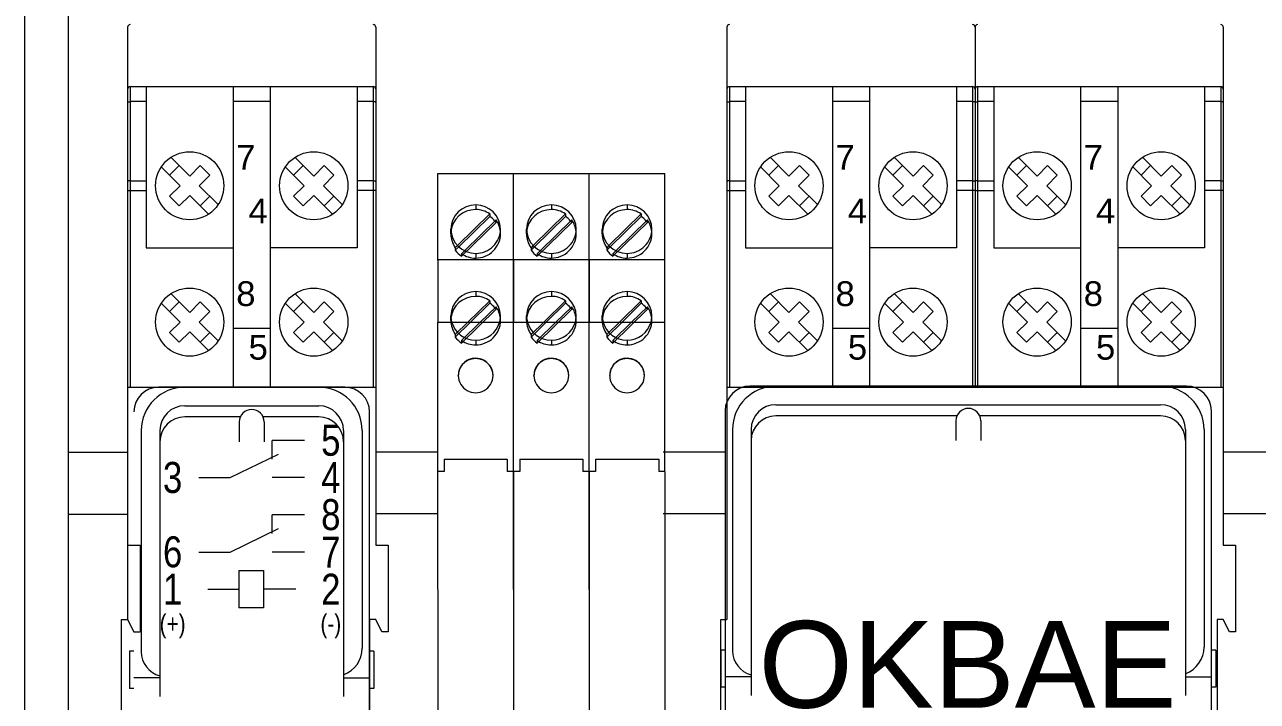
# Model space of a CAD drawing. Header units: millimetres. Extents: x 4137 to 6698, y 1400 to 3585.
# Drawn here: x 5874.9 to 5974.3, y 2786.2 to 2840.8 of the extents above; entities that cross this region are included whole.
import ezdxf

# ---------------------------------------------------------------- set-up
doc = ezdxf.new("R2010")
doc.units = ezdxf.units.MM
doc.layers.add('000-PI-Oprema', color=30, linetype='Continuous', lineweight=5)
doc.layers.add('000-SI-Oprema', color=30, linetype='Continuous', lineweight=0)
doc.layers.add('000-PI-ORMAR', color=2, linetype='Continuous')
doc.layers.add('002-PI-Kabelska kanalica', color=150, linetype='Continuous')
doc.styles.add('NUOVO', font='txt.shx', dxfattribs={"width": 0.8, "height": 0.8})
doc.styles.get("Standard").update_dxf_attribs({"font": 'arial.ttf'})

msp = doc.modelspace()

# ---------------------------------------------------------------- linework, layer by layer
at = {"layer": '000-PI-Oprema', "color": 0, "linetype": 'ByBlock', "lineweight": 0}
for p, q in [((5931.548, 2840.568), (5931.548, 2792.768)), ((5951.548, 2840.568), (5951.548, 2811.518)), ((5971.548, 2840.568), (5971.548, 2798.768)), ((5931.748, 2835.768), (5931.748, 2811.518)), ((5931.748, 2835.768), (5951.348, 2835.768)), ((5933.048, 2835.768), (5933.048, 2822.768)), ((5940.048, 2835.768), (5940.048, 2811.518)), ((5943.048, 2835.768), (5943.048, 2811.518)), ((5950.048, 2835.768), (5950.048, 2822.768)), ((5951.348, 2835.768), (5951.348, 2811.518)), ((5951.748, 2835.768), (5951.748, 2811.518)), ((5951.748, 2835.768), (5971.348, 2835.768)), ((5953.048, 2835.768), (5953.048, 2822.768)), ((5960.048, 2835.768), (5960.048, 2811.518)), ((5963.048, 2835.768), (5963.048, 2811.518)), ((5970.048, 2835.768), (5970.048, 2822.768)), ((5971.348, 2835.768), (5971.348, 2811.518)), ((5933.048, 2834.553), (5931.748, 2834.553)), ((5943.048, 2834.553), (5940.048, 2834.553)), ((5951.348, 2834.553), (5950.048, 2834.553)), ((5953.048, 2834.553), (5951.748, 2834.553)), ((5963.048, 2834.553), (5960.048, 2834.553)), ((5971.348, 2834.553), (5970.048, 2834.553)), ((5935.031, 2830.062), (5936.548, 2828.545)), ((5945.031, 2830.062), (5946.548, 2828.545)), ((5955.031, 2830.062), (5956.548, 2828.545)), ((5965.031, 2830.062), (5966.548, 2828.545)), ((5934.254, 2829.284), (5935.77, 2827.768)), ((5934.921, 2828.616), (5935.699, 2829.394)), ((5936.548, 2828.545), (5937.396, 2829.394)), ((5937.326, 2827.768), (5938.174, 2828.616)), ((5937.396, 2829.394), (5938.174, 2828.616)), ((5944.254, 2829.284), (5945.77, 2827.768)), ((5944.921, 2828.616), (5945.699, 2829.394)), ((5946.548, 2828.545), (5947.396, 2829.394)), ((5947.326, 2827.768), (5948.174, 2828.616)), ((5947.396, 2829.394), (5948.174, 2828.616)), ((5954.254, 2829.284), (5955.77, 2827.768)), ((5954.921, 2828.616), (5955.699, 2829.394)), ((5956.548, 2828.545), (5957.396, 2829.394)), ((5957.326, 2827.768), (5958.174, 2828.616)), ((5957.396, 2829.394), (5958.174, 2828.616)), ((5964.254, 2829.284), (5965.77, 2827.768)), ((5964.921, 2828.616), (5965.699, 2829.394)), ((5966.548, 2828.545), (5967.396, 2829.394)), ((5967.326, 2827.768), (5968.174, 2828.616)), ((5967.396, 2829.394), (5968.174, 2828.616)), ((5931.748, 2828.176), (5933.048, 2828.176)), ((5934.921, 2826.919), (5935.77, 2827.768)), ((5937.326, 2827.768), (5938.842, 2826.251)), ((5944.921, 2826.919), (5945.77, 2827.768)), ((5947.326, 2827.768), (5948.842, 2826.251)), ((5951.348, 2828.176), (5950.048, 2828.176)), ((5951.748, 2828.176), (5953.048, 2828.176)), ((5954.921, 2826.919), (5955.77, 2827.768)), ((5957.326, 2827.768), (5958.842, 2826.251)), ((5964.921, 2826.919), (5965.77, 2827.768)), ((5967.326, 2827.768), (5968.842, 2826.251)), ((5971.348, 2828.176), (5970.048, 2828.176)), ((5931.548, 2827.391), (5933.048, 2827.391)), ((5934.921, 2826.919), (5935.699, 2826.141)), ((5935.699, 2826.141), (5936.548, 2826.99)), ((5936.548, 2826.99), (5938.064, 2825.473)), ((5937.396, 2826.141), (5938.174, 2826.919)), ((5944.921, 2826.919), (5945.699, 2826.141)), ((5945.699, 2826.141), (5946.548, 2826.99)), ((5946.548, 2826.99), (5948.064, 2825.473)), ((5947.396, 2826.141), (5948.174, 2826.919)), ((5951.548, 2827.391), (5950.048, 2827.391)), ((5951.548, 2827.391), (5953.048, 2827.391)), ((5954.921, 2826.919), (5955.699, 2826.141)), ((5955.699, 2826.141), (5956.548, 2826.99)), ((5956.548, 2826.99), (5958.064, 2825.473)), ((5957.396, 2826.141), (5958.174, 2826.919)), ((5964.921, 2826.919), (5965.699, 2826.141)), ((5965.699, 2826.141), (5966.548, 2826.99)), ((5966.548, 2826.99), (5968.064, 2825.473)), ((5967.396, 2826.141), (5968.174, 2826.919)), ((5971.548, 2827.391), (5970.048, 2827.391)), ((5933.048, 2822.768), (5940.048, 2822.768)), ((5950.048, 2822.768), (5943.048, 2822.768)), ((5953.048, 2822.768), (5960.048, 2822.768)), ((5970.048, 2822.768), (5963.048, 2822.768)), ((5935.031, 2819.062), (5936.548, 2817.545)), ((5945.031, 2819.062), (5946.548, 2817.545)), ((5955.031, 2819.062), (5956.548, 2817.545)), ((5965.031, 2819.062), (5966.548, 2817.545)), ((5934.254, 2818.284), (5935.77, 2816.768)), ((5934.921, 2817.616), (5935.699, 2818.394)), ((5936.548, 2817.545), (5937.396, 2818.394)), ((5937.326, 2816.768), (5938.174, 2817.616)), ((5937.396, 2818.394), (5938.174, 2817.616)), ((5944.254, 2818.284), (5945.77, 2816.768)), ((5944.921, 2817.616), (5945.699, 2818.394)), ((5946.548, 2817.545), (5947.396, 2818.394)), ((5947.326, 2816.768), (5948.174, 2817.616)), ((5947.396, 2818.394), (5948.174, 2817.616)), ((5954.254, 2818.284), (5955.77, 2816.768)), ((5954.921, 2817.616), (5955.699, 2818.394)), ((5956.548, 2817.545), (5957.396, 2818.394)), ((5957.326, 2816.768), (5958.174, 2817.616)), ((5957.396, 2818.394), (5958.174, 2817.616)), ((5964.254, 2818.284), (5965.77, 2816.768)), ((5964.921, 2817.616), (5965.699, 2818.394)), ((5966.548, 2817.545), (5967.396, 2818.394)), ((5967.326, 2816.768), (5968.174, 2817.616)), ((5967.396, 2818.394), (5968.174, 2817.616)), ((5934.921, 2815.919), (5935.77, 2816.768)), ((5937.326, 2816.768), (5938.842, 2815.251)), ((5944.921, 2815.919), (5945.77, 2816.768)), ((5947.326, 2816.768), (5948.842, 2815.251)), ((5954.921, 2815.919), (5955.77, 2816.768)), ((5957.326, 2816.768), (5958.842, 2815.251)), ((5964.921, 2815.919), (5965.77, 2816.768)), ((5967.326, 2816.768), (5968.842, 2815.251)), ((5934.921, 2815.919), (5935.699, 2815.141)), ((5935.699, 2815.141), (5936.548, 2815.99)), ((5936.548, 2815.99), (5938.064, 2814.473)), ((5937.396, 2815.141), (5938.174, 2815.919)), ((5943.048, 2816.252), (5940.048, 2816.252)), ((5944.921, 2815.919), (5945.699, 2815.141)), ((5945.699, 2815.141), (5946.548, 2815.99)), ((5946.548, 2815.99), (5948.064, 2814.473)), ((5947.396, 2815.141), (5948.174, 2815.919)), ((5954.921, 2815.919), (5955.699, 2815.141)), ((5955.699, 2815.141), (5956.548, 2815.99)), ((5956.548, 2815.99), (5958.064, 2814.473)), ((5957.396, 2815.141), (5958.174, 2815.919)), ((5963.048, 2816.252), (5960.048, 2816.252)), ((5964.921, 2815.919), (5965.699, 2815.141)), ((5965.699, 2815.141), (5966.548, 2815.99)), ((5966.548, 2815.99), (5968.064, 2814.473)), ((5967.396, 2815.141), (5968.174, 2815.919)), ((5931.548, 2811.518), (5951.548, 2811.518)), ((5968.601, 2811.604), (5933.401, 2811.604)), ((5935.501, 2811.604), (5966.501, 2811.604)), ((5951.548, 2811.518), (5971.548, 2811.518)), ((5935.501, 2810.104), (5966.501, 2810.104)), ((5931.401, 2809.604), (5931.401, 2768.004)), ((5950.084, 2809.204), (5935.501, 2809.204)), ((5950.001, 2808.804), (5950.001, 2807.204)), ((5966.501, 2809.204), (5951.917, 2809.204)), ((5952.001, 2808.804), (5952.001, 2807.204)), ((5970.601, 2768.004), (5970.601, 2809.604)), ((5932.001, 2808.104), (5932.001, 2790.254)), ((5933.501, 2808.104), (5933.501, 2790.254)), ((5968.501, 2808.104), (5968.501, 2790.554)), ((5970.001, 2808.104), (5970.001, 2790.554)), ((5897.498, 2807.218), (5894.898, 2807.218)), ((5894.898, 2805.718), (5894.898, 2807.218)), ((5933.501, 2807.204), (5933.501, 2786.654)), ((5968.501, 2807.204), (5968.501, 2786.654)), ((5891.498, 2804.218), (5895.398, 2806.118)), ((5888.998, 2804.218), (5891.498, 2804.218)), ((5897.498, 2804.218), (5894.898, 2804.218)), ((5897.498, 2801.218), (5894.898, 2801.218)), ((5894.898, 2799.718), (5894.898, 2801.218)), ((5891.498, 2798.218), (5895.398, 2800.118)), ((5971.548, 2798.768), (5972.548, 2798.768)), ((5972.548, 2798.768), (5972.548, 2791.768)), ((5888.998, 2798.218), (5891.498, 2798.218)), ((5897.498, 2798.218), (5894.898, 2798.218)), ((5892.198, 2796.718), (5892.198, 2793.718)), ((5892.198, 2796.718), (5894.198, 2796.718)), ((5894.198, 2796.718), (5894.198, 2793.718)), ((5889.698, 2795.218), (5892.198, 2795.218)), ((5896.798, 2795.218), (5894.198, 2795.218)), ((5894.198, 2793.718), (5892.198, 2793.718)), ((5931.048, 2784.768), (5931.048, 2792.768)), ((5931.048, 2792.768), (5931.548, 2792.768)), ((5971.048, 2792.768), (5971.048, 2784.768)), ((5971.548, 2792.768), (5971.048, 2792.768)), ((5972.048, 2791.768), (5971.548, 2792.768)), ((5972.548, 2791.768), (5972.048, 2791.768)), ((5931.051, 2790.304), (5931.051, 2787.304)), ((5931.401, 2790.304), (5931.051, 2790.304)), ((5970.951, 2790.304), (5970.601, 2790.304)), ((5970.951, 2790.304), (5970.951, 2787.304)), ((5933.501, 2788.154), (5931.401, 2788.154)), ((5968.501, 2788.154), (5970.601, 2788.154)), ((5931.401, 2787.304), (5931.051, 2787.304)), ((5970.951, 2787.304), (5970.601, 2787.304))]:
    msp.add_line(p, q, dxfattribs=at)
for points in [[(5931.548, 2834.474), (5931.549, 2834.484), (5931.555, 2834.494), (5931.563, 2834.504), (5931.575, 2834.513), (5931.589, 2834.522), (5931.606, 2834.53), (5931.626, 2834.536), (5931.648, 2834.542), (5931.671, 2834.547), (5931.696, 2834.55), (5931.722, 2834.552), (5931.748, 2834.553)], [(5951.548, 2834.474), (5951.546, 2834.484), (5951.541, 2834.494), (5951.532, 2834.504), (5951.521, 2834.513), (5951.506, 2834.522), (5951.489, 2834.53), (5951.469, 2834.536), (5951.448, 2834.542), (5951.424, 2834.547), (5951.399, 2834.55), (5951.374, 2834.552), (5951.348, 2834.553)], [(5951.548, 2834.474), (5951.549, 2834.484), (5951.555, 2834.494), (5951.563, 2834.504), (5951.575, 2834.513), (5951.589, 2834.522), (5951.606, 2834.53), (5951.626, 2834.536), (5951.648, 2834.542), (5951.671, 2834.547), (5951.696, 2834.55), (5951.722, 2834.552), (5951.748, 2834.553)], [(5971.548, 2834.474), (5971.546, 2834.484), (5971.541, 2834.494), (5971.532, 2834.504), (5971.521, 2834.513), (5971.506, 2834.522), (5971.489, 2834.53), (5971.469, 2834.536), (5971.448, 2834.542), (5971.424, 2834.547), (5971.399, 2834.55), (5971.374, 2834.552), (5971.348, 2834.553)], [(5931.748, 2828.176), (5931.722, 2828.175), (5931.696, 2828.173), (5931.671, 2828.17), (5931.648, 2828.165), (5931.626, 2828.159), (5931.606, 2828.153), (5931.589, 2828.145), (5931.575, 2828.136), (5931.563, 2828.127), (5931.555, 2828.117), (5931.549, 2828.107), (5931.548, 2828.097)], [(5951.348, 2828.176), (5951.374, 2828.175), (5951.399, 2828.173), (5951.424, 2828.17), (5951.448, 2828.165), (5951.469, 2828.159), (5951.489, 2828.153), (5951.506, 2828.145), (5951.521, 2828.136), (5951.532, 2828.127), (5951.541, 2828.117), (5951.546, 2828.107), (5951.548, 2828.097)], [(5951.748, 2828.176), (5951.722, 2828.175), (5951.696, 2828.173), (5951.671, 2828.17), (5951.648, 2828.165), (5951.626, 2828.159), (5951.606, 2828.153), (5951.589, 2828.145), (5951.575, 2828.136), (5951.563, 2828.127), (5951.555, 2828.117), (5951.549, 2828.107), (5951.548, 2828.097)], [(5971.348, 2828.176), (5971.374, 2828.175), (5971.399, 2828.173), (5971.424, 2828.17), (5971.448, 2828.165), (5971.469, 2828.159), (5971.489, 2828.153), (5971.506, 2828.145), (5971.521, 2828.136), (5971.532, 2828.127), (5971.541, 2828.117), (5971.546, 2828.107), (5971.548, 2828.097)]]:
    msp.add_lwpolyline(points, dxfattribs=at)
for centre in [(5936.548, 2827.768), (5946.548, 2827.768), (5956.548, 2827.768), (5966.548, 2827.768), (5936.548, 2816.768), (5946.548, 2816.768), (5956.548, 2816.768), (5966.548, 2816.768)]:
    msp.add_circle(centre, 2.75, dxfattribs=at)
for centre, radius, start, end in [((5931.748, 2840.568), 0.2, 90, 180), ((5951.348, 2840.568), 0.2, 0, 90), ((5951.748, 2840.568), 0.2, 90, 180), ((5971.348, 2840.568), 0.2, 0, 90), ((5931.748, 2835.568), 0.2, 90, 180), ((5951.348, 2835.568), 0.2, 0, 90), ((5951.748, 2835.568), 0.2, 90, 180), ((5971.348, 2835.568), 0.2, 0, 90), ((5933.401, 2809.604), 2, 90, 180), ((5935.501, 2808.104), 3.5, 90, 180), ((5966.501, 2808.104), 3.5, 0, 90), ((5968.601, 2809.604), 2, 0, 90), ((5935.501, 2808.104), 2, 90, 180), ((5951.001, 2808.804), 1, 0, 180), ((5966.501, 2808.104), 2, 0, 90), ((5935.501, 2807.204), 2, 90, 180), ((5966.501, 2807.204), 2, 0, 90), ((5934.001, 2790.254), 2, 180, 255.52249), ((5967.701, 2790.554), 2.3, 290.35441, 0)]:
    msp.add_arc(centre, radius, start, end, dxfattribs=at)
at = {"layer": '000-PI-ORMAR', "color": 0, "linetype": 'ByBlock', "lineweight": 0}
for p, q in [((5874.948, 3405.778), (5874.948, 1515.778)), ((5908.248, 2828.768), (5914.348, 2828.768)), ((5908.248, 2822.312), (5908.248, 2828.768)), ((5908.248, 2828.768), (5908.248, 2828.768)), ((5908.248, 2828.768), (5908.248, 2828.768)), ((5908.248, 2828.768), (5908.248, 2828.768)), ((5908.248, 2828.768), (5914.348, 2828.768)), ((5908.248, 2822.312), (5908.248, 2828.768)), ((5908.248, 2828.768), (5908.248, 2828.768)), ((5908.248, 2828.768), (5908.248, 2828.768)), ((5908.248, 2828.768), (5908.248, 2828.768)), ((5914.348, 2828.768), (5914.348, 2828.768)), ((5914.348, 2828.768), (5914.348, 2828.768)), ((5914.348, 2828.768), (5914.348, 2828.768)), ((5914.348, 2822.312), (5914.348, 2828.768)), ((5914.348, 2828.768), (5914.348, 2828.768)), ((5914.348, 2828.768), (5914.348, 2828.768)), ((5914.348, 2828.768), (5914.348, 2828.768)), ((5914.348, 2822.312), (5914.348, 2828.768)), ((5914.348, 2828.768), (5920.448, 2828.768)), ((5914.348, 2822.312), (5914.348, 2828.768)), ((5914.348, 2828.768), (5914.348, 2828.768)), ((5914.348, 2828.768), (5914.348, 2828.768)), ((5914.348, 2828.768), (5914.348, 2828.768)), ((5914.348, 2828.768), (5920.448, 2828.768)), ((5914.348, 2822.312), (5914.348, 2828.768)), ((5914.348, 2828.768), (5914.348, 2828.768)), ((5914.348, 2828.768), (5914.348, 2828.768)), ((5914.348, 2828.768), (5914.348, 2828.768)), ((5920.448, 2828.768), (5920.448, 2828.768)), ((5920.448, 2828.768), (5920.448, 2828.768)), ((5920.448, 2828.768), (5920.448, 2828.768)), ((5920.448, 2822.312), (5920.448, 2828.768)), ((5920.448, 2828.768), (5920.448, 2828.768)), ((5920.448, 2828.768), (5920.448, 2828.768)), ((5920.448, 2828.768), (5920.448, 2828.768)), ((5920.448, 2822.312), (5920.448, 2828.768)), ((5920.448, 2828.768), (5926.548, 2828.768)), ((5920.448, 2822.312), (5920.448, 2828.768)), ((5920.448, 2828.768), (5920.448, 2828.768)), ((5920.448, 2828.768), (5920.448, 2828.768)), ((5920.448, 2828.768), (5920.448, 2828.768)), ((5920.448, 2828.768), (5926.548, 2828.768)), ((5920.448, 2822.312), (5920.448, 2828.768)), ((5920.448, 2828.768), (5920.448, 2828.768)), ((5920.448, 2828.768), (5920.448, 2828.768)), ((5920.448, 2828.768), (5920.448, 2828.768)), ((5926.548, 2828.768), (5926.548, 2828.768)), ((5926.548, 2828.768), (5926.548, 2828.768)), ((5926.548, 2828.768), (5926.548, 2828.768)), ((5926.548, 2822.312), (5926.548, 2828.768)), ((5926.548, 2828.768), (5926.548, 2828.768)), ((5926.548, 2828.768), (5926.548, 2828.768)), ((5926.548, 2828.768), (5926.548, 2828.768)), ((5926.548, 2822.312), (5926.548, 2828.768)), ((5914.348, 2827.923), (5914.348, 2828.368)), ((5914.348, 2827.923), (5914.348, 2828.368)), ((5920.448, 2827.923), (5920.448, 2828.368)), ((5920.448, 2827.923), (5920.448, 2828.368)), ((5926.548, 2827.923), (5926.548, 2828.368)), ((5926.548, 2827.923), (5926.548, 2828.368)), ((5908.248, 2827.268), (5908.248, 2827.268)), ((5908.248, 2827.268), (5908.248, 2827.268)), ((5914.348, 2827.268), (5914.348, 2827.268)), ((5914.348, 2827.268), (5914.348, 2827.268)), ((5920.448, 2827.268), (5920.448, 2827.268)), ((5920.448, 2827.268), (5920.448, 2827.268)), ((5911.298, 2826.225), (5911.298, 2825.845)), ((5914.348, 2825.204), (5914.348, 2826.081)), ((5914.348, 2825.204), (5914.348, 2826.081)), ((5917.398, 2826.225), (5917.398, 2825.845)), ((5920.448, 2825.204), (5920.448, 2826.081)), ((5920.448, 2825.204), (5920.448, 2826.081)), ((5923.498, 2826.225), (5923.498, 2825.845)), ((5926.548, 2825.204), (5926.548, 2826.081)), ((5926.548, 2825.204), (5926.548, 2826.081)), ((5912.443, 2825.493), (5909.831, 2822.938)), ((5909.937, 2822.834), (5912.443, 2825.285)), ((5912.938, 2824.801), (5910.153, 2822.077)), ((5910.396, 2822.522), (5912.938, 2825.009)), ((5912.443, 2825.493), (5912.443, 2825.285)), ((5912.938, 2825.009), (5912.938, 2824.801)), ((5918.543, 2825.493), (5915.931, 2822.938)), ((5916.037, 2822.834), (5918.543, 2825.285)), ((5919.038, 2824.801), (5916.253, 2822.077)), ((5916.496, 2822.522), (5919.038, 2825.009)), ((5918.543, 2825.493), (5918.543, 2825.285)), ((5919.038, 2825.009), (5919.038, 2824.801)), ((5924.643, 2825.493), (5922.031, 2822.938)), ((5922.137, 2822.834), (5924.643, 2825.285)), ((5925.138, 2824.801), (5922.353, 2822.077)), ((5922.596, 2822.522), (5925.138, 2825.009)), ((5924.643, 2825.493), (5924.643, 2825.285)), ((5925.138, 2825.009), (5925.138, 2824.801)), ((5909.298, 2823.889), (5909.298, 2824.268)), ((5913.298, 2823.889), (5913.298, 2824.268)), ((5915.398, 2823.889), (5915.398, 2824.268)), ((5919.398, 2823.889), (5919.398, 2824.268)), ((5921.498, 2823.889), (5921.498, 2824.268)), ((5925.498, 2823.889), (5925.498, 2824.268)), ((5909.831, 2822.938), (5909.658, 2822.769)), ((5909.658, 2822.561), (5909.937, 2822.834)), ((5909.658, 2822.769), (5909.658, 2822.561)), ((5915.931, 2822.938), (5915.758, 2822.769)), ((5915.758, 2822.561), (5916.037, 2822.834)), ((5915.758, 2822.769), (5915.758, 2822.561)), ((5922.031, 2822.938), (5921.858, 2822.769)), ((5921.858, 2822.561), (5922.137, 2822.834)), ((5921.858, 2822.769), (5921.858, 2822.561)), ((5908.248, 2821.768), (5908.248, 2822.312)), ((5908.248, 2821.768), (5908.248, 2822.312)), ((5908.248, 2821.816), (5914.348, 2821.816)), ((5908.248, 2821.768), (5908.248, 2821.768)), ((5908.248, 2821.768), (5908.248, 2816.768)), ((5908.248, 2821.768), (5908.248, 2821.768)), ((5908.248, 2821.768), (5908.248, 2816.768)), ((5910.153, 2822.285), (5910.396, 2822.522)), ((5910.153, 2822.285), (5910.153, 2822.077)), ((5911.298, 2822.312), (5911.298, 2821.933)), ((5914.348, 2821.768), (5914.348, 2822.312)), ((5914.348, 2821.768), (5914.348, 2822.312)), ((5914.348, 2821.768), (5914.348, 2822.312)), ((5914.348, 2821.768), (5914.348, 2822.312)), ((5914.348, 2821.816), (5920.448, 2821.816)), ((5914.348, 2821.768), (5914.348, 2821.768)), ((5914.348, 2816.768), (5914.348, 2821.768)), ((5914.348, 2821.768), (5914.348, 2821.768)), ((5914.348, 2816.768), (5914.348, 2821.768)), ((5914.348, 2821.768), (5914.348, 2821.768)), ((5914.348, 2821.768), (5914.348, 2816.768)), ((5914.348, 2821.768), (5914.348, 2821.768)), ((5914.348, 2821.768), (5914.348, 2816.768)), ((5916.253, 2822.285), (5916.496, 2822.522)), ((5916.253, 2822.285), (5916.253, 2822.077)), ((5917.398, 2822.312), (5917.398, 2821.933)), ((5920.448, 2821.768), (5920.448, 2822.312)), ((5920.448, 2821.768), (5920.448, 2822.312)), ((5920.448, 2821.768), (5920.448, 2822.312)), ((5920.448, 2821.768), (5920.448, 2822.312)), ((5920.448, 2821.816), (5926.548, 2821.816)), ((5920.448, 2821.768), (5920.448, 2821.768)), ((5920.448, 2816.768), (5920.448, 2821.768)), ((5920.448, 2821.768), (5920.448, 2821.768)), ((5920.448, 2816.768), (5920.448, 2821.768)), ((5920.448, 2821.768), (5920.448, 2821.768)), ((5920.448, 2821.768), (5920.448, 2816.768)), ((5920.448, 2821.768), (5920.448, 2821.768)), ((5920.448, 2821.768), (5920.448, 2816.768)), ((5922.353, 2822.285), (5922.596, 2822.522)), ((5922.353, 2822.285), (5922.353, 2822.077)), ((5923.498, 2822.312), (5923.498, 2821.933)), ((5926.548, 2821.768), (5926.548, 2822.312)), ((5926.548, 2821.768), (5926.548, 2822.312)), ((5926.548, 2821.768), (5926.548, 2821.768)), ((5926.548, 2816.768), (5926.548, 2821.768)), ((5926.548, 2821.768), (5926.548, 2821.768)), ((5926.548, 2816.768), (5926.548, 2821.768)), ((5911.298, 2819.225), (5911.298, 2818.845)), ((5914.348, 2818.204), (5914.348, 2819.076)), ((5914.348, 2818.204), (5914.348, 2819.076)), ((5917.398, 2819.225), (5917.398, 2818.845)), ((5920.448, 2818.204), (5920.448, 2819.076)), ((5920.448, 2818.204), (5920.448, 2819.076)), ((5923.498, 2819.225), (5923.498, 2818.845)), ((5926.548, 2818.204), (5926.548, 2819.076)), ((5926.548, 2818.204), (5926.548, 2819.076)), ((5912.938, 2817.801), (5910.153, 2815.077)), ((5912.443, 2818.493), (5910.679, 2816.768)), ((5910.892, 2816.768), (5912.443, 2818.285)), ((5911.669, 2816.768), (5912.938, 2818.009)), ((5912.443, 2818.493), (5912.443, 2818.285)), ((5912.938, 2818.009), (5912.938, 2817.801)), ((5919.038, 2817.801), (5916.253, 2815.077)), ((5918.543, 2818.493), (5916.779, 2816.768)), ((5916.992, 2816.768), (5918.543, 2818.285)), ((5917.769, 2816.768), (5919.038, 2818.009)), ((5918.543, 2818.493), (5918.543, 2818.285)), ((5919.038, 2818.009), (5919.038, 2817.801)), ((5925.138, 2817.801), (5922.353, 2815.077)), ((5924.643, 2818.493), (5922.879, 2816.768)), ((5923.092, 2816.768), (5924.643, 2818.285)), ((5923.869, 2816.768), (5925.138, 2818.009)), ((5924.643, 2818.493), (5924.643, 2818.285)), ((5925.138, 2818.009), (5925.138, 2817.801)), ((5908.248, 2816.768), (5914.348, 2816.768)), ((5908.248, 2806.418), (5908.248, 2816.768)), ((5908.248, 2816.768), (5908.248, 2816.768)), ((5908.248, 2806.418), (5908.248, 2816.768)), ((5908.248, 2816.768), (5908.248, 2816.768)), ((5909.298, 2816.889), (5909.298, 2817.268)), ((5909.658, 2815.561), (5910.892, 2816.768)), ((5910.679, 2816.768), (5909.658, 2815.769)), ((5910.153, 2815.285), (5911.669, 2816.768)), ((5913.298, 2816.889), (5913.298, 2817.268)), ((5914.348, 2816.768), (5914.348, 2816.768)), ((5914.348, 2806.418), (5914.348, 2816.768)), ((5914.348, 2816.768), (5914.348, 2816.768)), ((5914.348, 2806.418), (5914.348, 2816.768)), ((5914.348, 2816.768), (5920.448, 2816.768)), ((5914.348, 2806.418), (5914.348, 2816.768)), ((5914.348, 2816.768), (5914.348, 2816.768)), ((5914.348, 2806.418), (5914.348, 2816.768)), ((5914.348, 2816.768), (5914.348, 2816.768)), ((5915.398, 2816.889), (5915.398, 2817.268)), ((5915.758, 2815.561), (5916.992, 2816.768)), ((5916.779, 2816.768), (5915.758, 2815.769)), ((5916.253, 2815.285), (5917.769, 2816.768)), ((5919.398, 2816.889), (5919.398, 2817.268)), ((5920.448, 2816.768), (5920.448, 2816.768)), ((5920.448, 2806.418), (5920.448, 2816.768)), ((5920.448, 2816.768), (5920.448, 2816.768)), ((5920.448, 2806.418), (5920.448, 2816.768)), ((5920.448, 2816.768), (5926.548, 2816.768)), ((5920.448, 2806.418), (5920.448, 2816.768)), ((5920.448, 2816.768), (5920.448, 2816.768)), ((5920.448, 2806.418), (5920.448, 2816.768)), ((5920.448, 2816.768), (5920.448, 2816.768)), ((5921.498, 2816.889), (5921.498, 2817.268)), ((5921.858, 2815.561), (5923.092, 2816.768)), ((5922.879, 2816.768), (5921.858, 2815.769)), ((5922.353, 2815.285), (5923.869, 2816.768)), ((5925.498, 2816.889), (5925.498, 2817.268)), ((5926.548, 2816.768), (5926.548, 2816.768)), ((5926.548, 2806.418), (5926.548, 2816.768)), ((5926.548, 2816.768), (5926.548, 2816.768)), ((5926.548, 2806.418), (5926.548, 2816.768)), ((5909.658, 2815.769), (5909.658, 2815.561)), ((5915.758, 2815.769), (5915.758, 2815.561)), ((5921.858, 2815.769), (5921.858, 2815.561)), ((5910.153, 2815.285), (5910.153, 2815.077)), ((5911.298, 2815.312), (5911.298, 2814.933)), ((5916.253, 2815.285), (5916.253, 2815.077)), ((5917.398, 2815.312), (5917.398, 2814.933)), ((5922.353, 2815.285), (5922.353, 2815.077)), ((5923.498, 2815.312), (5923.498, 2814.933)), ((5909.898, 2812.445), (5909.898, 2812.453)), ((5912.698, 2812.445), (5912.698, 2812.453)), ((5915.998, 2812.445), (5915.998, 2812.453)), ((5918.798, 2812.445), (5918.798, 2812.453)), ((5922.098, 2812.445), (5922.098, 2812.453)), ((5924.898, 2812.445), (5924.898, 2812.453)), ((5908.273, 2780.217), (5908.248, 2806.418)), ((5908.273, 2780.217), (5908.248, 2806.418)), ((5908.248, 2805.768), (5908.248, 2805.768)), ((5908.248, 2805.768), (5908.248, 2805.768)), ((5908.748, 2805.718), (5913.848, 2805.718)), ((5908.748, 2805.718), (5908.748, 2805.718)), ((5908.748, 2805.718), (5908.748, 2804.718)), ((5913.848, 2805.718), (5913.848, 2805.718)), ((5913.848, 2805.718), (5913.848, 2804.718)), ((5914.348, 2804.718), (5914.348, 2806.418)), ((5914.348, 2804.718), (5914.348, 2806.418)), ((5914.373, 2780.217), (5914.348, 2806.418)), ((5914.373, 2780.217), (5914.348, 2806.418)), ((5914.348, 2805.768), (5914.348, 2805.768)), ((5914.348, 2805.768), (5914.348, 2805.768)), ((5914.348, 2805.768), (5914.348, 2805.768)), ((5914.348, 2805.768), (5914.348, 2805.768)), ((5914.848, 2805.718), (5919.948, 2805.718)), ((5914.848, 2805.718), (5914.848, 2805.718)), ((5914.848, 2805.718), (5914.848, 2804.718)), ((5919.948, 2805.718), (5919.948, 2805.718)), ((5919.948, 2805.718), (5919.948, 2804.718)), ((5920.448, 2804.718), (5920.448, 2806.418)), ((5920.448, 2804.718), (5920.448, 2806.418)), ((5920.473, 2780.217), (5920.448, 2806.418)), ((5920.473, 2780.217), (5920.448, 2806.418)), ((5920.448, 2805.768), (5920.448, 2805.768)), ((5920.448, 2805.768), (5920.448, 2805.768)), ((5920.448, 2805.768), (5920.448, 2805.768)), ((5920.448, 2805.768), (5920.448, 2805.768)), ((5920.948, 2805.718), (5926.048, 2805.718)), ((5920.948, 2805.718), (5920.948, 2805.718)), ((5920.948, 2805.718), (5920.948, 2804.718)), ((5926.048, 2805.718), (5926.048, 2805.718)), ((5926.048, 2805.718), (5926.048, 2804.718)), ((5926.548, 2804.718), (5926.548, 2806.418)), ((5926.548, 2804.718), (5926.548, 2806.418)), ((5926.548, 2805.768), (5926.548, 2805.768)), ((5926.548, 2805.768), (5926.548, 2805.768)), ((5908.248, 2804.968), (5908.248, 2804.968)), ((5908.248, 2804.968), (5908.248, 2804.968)), ((5908.248, 2804.718), (5908.248, 2804.718)), ((5908.748, 2804.718), (5908.248, 2804.718)), ((5908.248, 2804.718), (5908.248, 2804.718)), ((5908.748, 2804.718), (5908.748, 2804.718)), ((5913.848, 2804.718), (5913.848, 2804.718)), ((5914.348, 2804.718), (5913.848, 2804.718)), ((5914.348, 2804.968), (5914.348, 2804.968)), ((5914.348, 2804.968), (5914.348, 2804.968)), ((5914.348, 2804.968), (5914.348, 2804.968)), ((5914.348, 2804.968), (5914.348, 2804.968)), ((5914.348, 2804.718), (5914.348, 2804.718)), ((5914.348, 2804.718), (5914.348, 2778.418)), ((5914.348, 2804.718), (5914.348, 2804.718)), ((5914.348, 2804.718), (5914.348, 2778.418)), ((5914.348, 2804.718), (5914.348, 2804.718)), ((5914.848, 2804.718), (5914.348, 2804.718)), ((5914.348, 2804.718), (5914.348, 2804.718)), ((5914.848, 2804.718), (5914.848, 2804.718)), ((5919.948, 2804.718), (5919.948, 2804.718)), ((5920.448, 2804.718), (5919.948, 2804.718)), ((5920.448, 2804.968), (5920.448, 2804.968)), ((5920.448, 2804.968), (5920.448, 2804.968)), ((5920.448, 2804.968), (5920.448, 2804.968)), ((5920.448, 2804.968), (5920.448, 2804.968)), ((5920.448, 2804.718), (5920.448, 2804.718)), ((5920.448, 2804.718), (5920.448, 2778.418)), ((5920.448, 2804.718), (5920.448, 2804.718)), ((5920.448, 2804.718), (5920.448, 2778.418)), ((5920.448, 2804.718), (5920.448, 2804.718)), ((5920.948, 2804.718), (5920.448, 2804.718)), ((5920.448, 2804.718), (5920.448, 2804.718)), ((5920.948, 2804.718), (5920.948, 2804.718)), ((5926.048, 2804.718), (5926.048, 2804.718)), ((5926.548, 2804.718), (5926.048, 2804.718)), ((5926.548, 2804.968), (5926.548, 2804.968)), ((5926.548, 2804.968), (5926.548, 2804.968)), ((5926.548, 2804.718), (5926.548, 2804.718)), ((5926.548, 2804.718), (5926.548, 2778.418)), ((5926.548, 2804.718), (5926.548, 2804.718)), ((5926.548, 2804.718), (5926.548, 2778.418)), ((5908.248, 2804.008), (5908.248, 2804.008)), ((5908.248, 2804.008), (5908.248, 2804.008)), ((5914.348, 2804.008), (5914.348, 2804.008)), ((5914.348, 2804.008), (5914.348, 2804.008)), ((5914.348, 2804.008), (5914.348, 2804.008)), ((5914.348, 2804.008), (5914.348, 2804.008)), ((5920.448, 2804.008), (5920.448, 2804.008)), ((5920.448, 2804.008), (5920.448, 2804.008)), ((5920.448, 2804.008), (5920.448, 2804.008)), ((5920.448, 2804.008), (5920.448, 2804.008)), ((5926.548, 2804.008), (5926.548, 2804.008)), ((5926.548, 2804.008), (5926.548, 2804.008))]:
    msp.add_line(p, q, dxfattribs=at)
for centre in [(5911.298, 2812.453), (5917.398, 2812.453), (5923.498, 2812.453)]:
    msp.add_arc(centre, 1.4, 0, 180.00002, dxfattribs=at)
for centre, major_axis, ratio, start_param, end_param in [((5911.298, 2824.268), (-2, 0), 0.978148, -1.570796, 0), ((5911.298, 2823.889), (-2, 0), 0.978148, -1.570796, -0.097132), ((5911.298, 2824.268), (-2, 0), 0.978148, 3.141593, 4.712389), ((5911.298, 2823.889), (-2, 0), 0.978148, -2.180289, -1.570796), ((5917.398, 2824.268), (-2, 0), 0.978148, -1.570796, 0), ((5917.398, 2823.889), (-2, 0), 0.978148, -1.570796, -0.097132), ((5917.398, 2824.268), (-2, 0), 0.978148, 3.141593, 4.712389), ((5917.398, 2823.889), (-2, 0), 0.978148, -2.180289, -1.570796), ((5923.498, 2824.268), (-2, 0), 0.978148, -1.570796, 0), ((5923.498, 2823.889), (-2, 0), 0.978148, -1.570796, -0.097132), ((5923.498, 2824.268), (-2, 0), 0.978148, 3.141593, 4.712389), ((5923.498, 2823.889), (-2, 0), 0.978148, -2.180289, -1.570796), ((5911.298, 2823.681), (2, 0), 0.978148, 0.685382, 0.961304), ((5911.298, 2823.681), (2, 0), 0.978148, 0.609492, 0.685382), ((5911.298, 2823.889), (-2, 0), 0.978148, -3.044461, -2.5321), ((5917.398, 2823.681), (2, 0), 0.978148, 0.685382, 0.961304), ((5917.398, 2823.681), (2, 0), 0.978148, 0.609492, 0.685382), ((5917.398, 2823.889), (-2, 0), 0.978148, -3.044461, -2.5321), ((5923.498, 2823.681), (2, 0), 0.978148, 0.685382, 0.961304), ((5923.498, 2823.681), (2, 0), 0.978148, 0.609492, 0.685382), ((5923.498, 2823.889), (-2, 0), 0.978148, -3.044461, -2.5321), ((5911.298, 2824.268), (-2, 0), 0.978148, 0, 1.570796), ((5911.298, 2823.889), (-2, 0), 0.978148, -0.097132, 0), ((5911.298, 2823.889), (-2, 0), 0.978148, 0, 0.609492), ((5911.298, 2824.268), (-2, 0), 0.978148, 1.570796, 3.141593), ((5911.298, 2823.889), (-2, 0), 0.978148, 1.570796, 3.141593), ((5911.298, 2823.889), (-2, 0), 0.978148, 3.141593, 3.238724), ((5917.398, 2824.268), (-2, 0), 0.978148, 0, 1.570796), ((5917.398, 2823.889), (-2, 0), 0.978148, -0.097132, 0), ((5917.398, 2823.889), (-2, 0), 0.978148, 0, 0.609492), ((5917.398, 2824.268), (-2, 0), 0.978148, 1.570796, 3.141593), ((5917.398, 2823.889), (-2, 0), 0.978148, 1.570796, 3.141593), ((5917.398, 2823.889), (-2, 0), 0.978148, 3.141593, 3.238724), ((5923.498, 2824.268), (-2, 0), 0.978148, 0, 1.570796), ((5923.498, 2823.889), (-2, 0), 0.978148, -0.097132, 0), ((5923.498, 2823.889), (-2, 0), 0.978148, 0, 0.609492), ((5923.498, 2824.268), (-2, 0), 0.978148, 1.570796, 3.141593), ((5923.498, 2823.889), (-2, 0), 0.978148, 1.570796, 3.141593), ((5923.498, 2823.889), (-2, 0), 0.978148, 3.141593, 3.238724), ((5911.298, 2823.681), (2, 0), 0.978148, -2.5321, -2.180289), ((5917.398, 2823.681), (2, 0), 0.978148, -2.5321, -2.180289), ((5923.498, 2823.681), (2, 0), 0.978148, -2.5321, -2.180289), ((5911.298, 2823.889), (-2, 0), 0.978148, 0.961304, 1.570796), ((5917.398, 2823.889), (-2, 0), 0.978148, 0.961304, 1.570796), ((5923.498, 2823.889), (-2, 0), 0.978148, 0.961304, 1.570796), ((5911.298, 2817.268), (-2, 0), 0.978148, -1.570796, 0), ((5911.298, 2816.889), (-2, 0), 0.978148, -1.570796, -0.097132), ((5911.298, 2817.268), (-2, 0), 0.978148, 3.141593, 4.712389), ((5911.298, 2816.889), (-2, 0), 0.978148, -2.180289, -1.570796), ((5917.398, 2817.268), (-2, 0), 0.978148, -1.570796, 0), ((5917.398, 2816.889), (-2, 0), 0.978148, -1.570796, -0.097132), ((5917.398, 2817.268), (-2, 0), 0.978148, 3.141593, 4.712389), ((5917.398, 2816.889), (-2, 0), 0.978148, -2.180289, -1.570796), ((5923.498, 2817.268), (-2, 0), 0.978148, -1.570796, 0), ((5923.498, 2816.889), (-2, 0), 0.978148, -1.570796, -0.097132), ((5923.498, 2817.268), (-2, 0), 0.978148, 3.141593, 4.712389), ((5923.498, 2816.889), (-2, 0), 0.978148, -2.180289, -1.570796), ((5911.298, 2816.681), (2, 0), 0.978148, 0.685382, 0.961304), ((5911.298, 2816.681), (2, 0), 0.978148, 0.609492, 0.685382), ((5911.298, 2816.889), (-2, 0), 0.978148, -3.044461, -2.5321), ((5917.398, 2816.681), (2, 0), 0.978148, 0.685382, 0.961304), ((5917.398, 2816.681), (2, 0), 0.978148, 0.609492, 0.685382), ((5917.398, 2816.889), (-2, 0), 0.978148, -3.044461, -2.5321), ((5923.498, 2816.681), (2, 0), 0.978148, 0.685382, 0.961304), ((5923.498, 2816.681), (2, 0), 0.978148, 0.609492, 0.685382), ((5923.498, 2816.889), (-2, 0), 0.978148, -3.044461, -2.5321), ((5911.298, 2817.268), (-2, 0), 0.978148, 0, 0.258728), ((5911.298, 2816.889), (-2, 0), 0.978148, -0.097132, 0), ((5911.298, 2816.889), (-2, 0), 0.978148, 0, 0.609492), ((5911.298, 2817.268), (-2, 0), 0.978148, 0.258728, 1.570796), ((5911.298, 2816.889), (-2, 0), 0.978148, 1.570796, 3.141593), ((5911.298, 2817.268), (-2, 0), 0.978148, 1.570796, 2.882864), ((5911.298, 2817.268), (-2, 0), 0.978148, 2.882864, 3.141593), ((5911.298, 2816.889), (-2, 0), 0.978148, 3.141593, 3.238724), ((5917.398, 2817.268), (-2, 0), 0.978148, 0, 0.258728), ((5917.398, 2816.889), (-2, 0), 0.978148, -0.097132, 0), ((5917.398, 2816.889), (-2, 0), 0.978148, 0, 0.609492), ((5917.398, 2817.268), (-2, 0), 0.978148, 0.258728, 1.570796), ((5917.398, 2816.889), (-2, 0), 0.978148, 1.570796, 3.141593), ((5917.398, 2817.268), (-2, 0), 0.978148, 1.570796, 2.882864), ((5917.398, 2817.268), (-2, 0), 0.978148, 2.882864, 3.141593), ((5917.398, 2816.889), (-2, 0), 0.978148, 3.141593, 3.238724), ((5923.498, 2817.268), (-2, 0), 0.978148, 0, 0.258728), ((5923.498, 2816.889), (-2, 0), 0.978148, -0.097132, 0), ((5923.498, 2816.889), (-2, 0), 0.978148, 0, 0.609492), ((5923.498, 2817.268), (-2, 0), 0.978148, 0.258728, 1.570796), ((5923.498, 2816.889), (-2, 0), 0.978148, 1.570796, 3.141593), ((5923.498, 2817.268), (-2, 0), 0.978148, 1.570796, 2.882864), ((5923.498, 2817.268), (-2, 0), 0.978148, 2.882864, 3.141593), ((5923.498, 2816.889), (-2, 0), 0.978148, 3.141593, 3.238724), ((5911.298, 2816.681), (2, 0), 0.978148, -2.5321, -2.180289), ((5911.298, 2816.889), (-2, 0), 0.978148, 0.961304, 1.570796), ((5917.398, 2816.681), (2, 0), 0.978148, -2.5321, -2.180289), ((5917.398, 2816.889), (-2, 0), 0.978148, 0.961304, 1.570796), ((5923.498, 2816.681), (2, 0), 0.978148, -2.5321, -2.180289), ((5923.498, 2816.889), (-2, 0), 0.978148, 0.961304, 1.570796), ((5911.298, 2812.445), (-1.4, 0), 0.982559, -1.570796, 0.003609), ((5911.298, 2812.453), (1.4, 0), 0.994522, 1.570796, 3.141593), ((5911.298, 2812.453), (1.4, 0), 0.994522, 0, 1.570796), ((5911.298, 2812.445), (-1.4, 0), 0.982559, 3.141538, 4.712389), ((5917.398, 2812.445), (-1.4, 0), 0.982559, -1.570796, 0.003609), ((5917.398, 2812.453), (1.4, 0), 0.994522, 1.570796, 3.141593), ((5917.398, 2812.453), (1.4, 0), 0.994522, 0, 1.570796), ((5917.398, 2812.445), (-1.4, 0), 0.982559, 3.141538, 4.712389), ((5923.498, 2812.445), (-1.4, 0), 0.982559, -1.570796, 0.003609), ((5923.498, 2812.453), (1.4, 0), 0.994522, 1.570796, 3.141593), ((5923.498, 2812.453), (1.4, 0), 0.994522, 0, 1.570796), ((5923.498, 2812.445), (-1.4, 0), 0.982559, 3.141538, 4.712389), ((5911.298, 2812.453), (1.4, 0), 0.994522, 3.141593, 3.68285), ((5911.298, 2812.445), (-1.4, 0), 0.982559, 0.003609, 0.541258), ((5911.298, 2812.435), (-1.398, 0), 0.976187, 0.538389, 2.603204), ((5911.298, 2812.453), (1.4, 0), 0.994522, -0.541258, 0), ((5911.298, 2812.445), (-1.4, 0), 0.982559, 2.600335, 3.141538), ((5917.398, 2812.453), (1.4, 0), 0.994522, 3.141593, 3.68285), ((5917.398, 2812.445), (-1.4, 0), 0.982559, 0.003609, 0.541258), ((5917.398, 2812.435), (-1.398, 0), 0.976187, 0.538389, 2.603204), ((5917.398, 2812.453), (1.4, 0), 0.994522, -0.541258, 0), ((5917.398, 2812.445), (-1.4, 0), 0.982559, 2.600335, 3.141538), ((5923.498, 2812.453), (1.4, 0), 0.994522, 3.141593, 3.68285), ((5923.498, 2812.445), (-1.4, 0), 0.982559, 0.003609, 0.541258), ((5923.498, 2812.435), (-1.398, 0), 0.976187, 0.538389, 2.603204), ((5923.498, 2812.453), (1.4, 0), 0.994522, -0.541258, 0), ((5923.498, 2812.445), (-1.4, 0), 0.982559, 2.600335, 3.141538)]:
    msp.add_ellipse(centre, major_axis=major_axis, ratio=ratio, start_param=start_param, end_param=end_param, dxfattribs=at)
at = {"layer": '000-SI-Oprema', "color": 0, "linetype": 'ByBlock', "lineweight": 0}
for p, q in [((5883.248, 2840.568), (5883.248, 2792.768)), ((5903.248, 2840.568), (5903.248, 2798.768)), ((5883.448, 2835.768), (5883.448, 2811.518)), ((5883.448, 2835.768), (5903.048, 2835.768)), ((5884.748, 2835.768), (5884.748, 2822.768)), ((5891.748, 2835.768), (5891.748, 2811.518)), ((5894.748, 2835.768), (5894.748, 2811.518)), ((5901.748, 2835.768), (5901.748, 2822.768)), ((5903.048, 2835.768), (5903.048, 2811.518)), ((5884.748, 2834.553), (5883.448, 2834.553)), ((5894.748, 2834.553), (5891.748, 2834.553)), ((5903.048, 2834.553), (5901.748, 2834.553)), ((5886.731, 2830.062), (5888.248, 2828.545)), ((5896.731, 2830.062), (5898.248, 2828.545)), ((5885.954, 2829.284), (5887.47, 2827.768)), ((5886.621, 2828.616), (5887.399, 2829.394)), ((5888.248, 2828.545), (5889.096, 2829.394)), ((5889.026, 2827.768), (5889.874, 2828.616)), ((5889.096, 2829.394), (5889.874, 2828.616)), ((5895.954, 2829.284), (5897.47, 2827.768)), ((5896.621, 2828.616), (5897.399, 2829.394)), ((5898.248, 2828.545), (5899.096, 2829.394)), ((5899.026, 2827.768), (5899.874, 2828.616)), ((5899.096, 2829.394), (5899.874, 2828.616)), ((5883.448, 2828.176), (5884.748, 2828.176)), ((5886.621, 2826.919), (5887.47, 2827.768)), ((5889.026, 2827.768), (5890.542, 2826.251)), ((5896.621, 2826.919), (5897.47, 2827.768)), ((5899.026, 2827.768), (5900.542, 2826.251)), ((5903.048, 2828.176), (5901.748, 2828.176)), ((5883.248, 2827.391), (5884.748, 2827.391)), ((5886.621, 2826.919), (5887.399, 2826.141)), ((5887.399, 2826.141), (5888.248, 2826.99)), ((5888.248, 2826.99), (5889.764, 2825.473)), ((5889.096, 2826.141), (5889.874, 2826.919)), ((5896.621, 2826.919), (5897.399, 2826.141)), ((5897.399, 2826.141), (5898.248, 2826.99)), ((5898.248, 2826.99), (5899.764, 2825.473)), ((5899.096, 2826.141), (5899.874, 2826.919)), ((5903.248, 2827.391), (5901.748, 2827.391)), ((5884.748, 2822.768), (5891.748, 2822.768)), ((5901.748, 2822.768), (5894.748, 2822.768)), ((5886.731, 2819.062), (5888.248, 2817.545)), ((5896.731, 2819.062), (5898.248, 2817.545)), ((5885.954, 2818.284), (5887.47, 2816.768)), ((5886.621, 2817.616), (5887.399, 2818.394)), ((5888.248, 2817.545), (5889.096, 2818.394)), ((5889.026, 2816.768), (5889.874, 2817.616)), ((5889.096, 2818.394), (5889.874, 2817.616)), ((5895.954, 2818.284), (5897.47, 2816.768)), ((5896.621, 2817.616), (5897.399, 2818.394)), ((5898.248, 2817.545), (5899.096, 2818.394)), ((5899.026, 2816.768), (5899.874, 2817.616)), ((5899.096, 2818.394), (5899.874, 2817.616)), ((5886.621, 2815.919), (5887.47, 2816.768)), ((5889.026, 2816.768), (5890.542, 2815.251)), ((5896.621, 2815.919), (5897.47, 2816.768)), ((5899.026, 2816.768), (5900.542, 2815.251)), ((5886.621, 2815.919), (5887.399, 2815.141)), ((5887.399, 2815.141), (5888.248, 2815.99)), ((5888.248, 2815.99), (5889.764, 2814.473)), ((5889.096, 2815.141), (5889.874, 2815.919)), ((5894.748, 2816.252), (5891.748, 2816.252)), ((5896.621, 2815.919), (5897.399, 2815.141)), ((5897.399, 2815.141), (5898.248, 2815.99)), ((5898.248, 2815.99), (5899.764, 2814.473)), ((5899.096, 2815.141), (5899.874, 2815.919)), ((5883.248, 2811.518), (5903.248, 2811.518)), ((5900.748, 2811.518), (5885.748, 2811.518)), ((5900.748, 2811.518), (5885.748, 2811.518)), ((5887.848, 2811.518), (5898.648, 2811.518)), ((5887.848, 2811.518), (5898.648, 2811.518)), ((5887.848, 2810.018), (5898.648, 2810.018)), ((5892.331, 2809.118), (5887.848, 2809.118)), ((5892.248, 2808.718), (5892.248, 2807.118)), ((5898.648, 2809.118), (5894.164, 2809.118)), ((5894.248, 2808.718), (5894.248, 2807.118)), ((5902.748, 2767.918), (5902.748, 2809.518)), ((5902.748, 2767.918), (5902.748, 2809.518)), ((5884.348, 2808.018), (5884.348, 2790.168)), ((5885.848, 2808.018), (5885.848, 2790.168)), ((5900.648, 2808.018), (5900.648, 2790.468)), ((5902.148, 2808.018), (5902.148, 2790.468)), ((5885.848, 2807.118), (5885.848, 2786.568)), ((5900.648, 2807.118), (5900.648, 2786.568)), ((5883.248, 2798.768), (5884.248, 2798.768)), ((5884.248, 2798.768), (5884.248, 2791.768)), ((5903.248, 2798.768), (5904.248, 2798.768)), ((5904.248, 2798.768), (5904.248, 2791.768)), ((5882.748, 2784.768), (5882.748, 2792.768)), ((5882.748, 2792.768), (5883.248, 2792.768)), ((5883.248, 2792.768), (5883.748, 2791.768)), ((5902.748, 2792.768), (5902.748, 2784.768)), ((5903.248, 2792.768), (5902.748, 2792.768)), ((5903.748, 2791.768), (5903.248, 2792.768)), ((5883.748, 2791.768), (5884.248, 2791.768)), ((5904.248, 2791.768), (5903.748, 2791.768)), ((5883.398, 2790.218), (5883.398, 2787.218)), ((5883.748, 2790.218), (5883.398, 2790.218)), ((5883.398, 2790.218), (5883.398, 2787.218)), ((5883.748, 2790.218), (5883.398, 2790.218)), ((5903.098, 2790.218), (5902.748, 2790.218)), ((5903.098, 2790.218), (5902.748, 2790.218)), ((5903.098, 2790.218), (5903.098, 2787.218)), ((5903.098, 2790.218), (5903.098, 2787.218)), ((5885.848, 2788.068), (5883.748, 2788.068)), ((5900.648, 2788.068), (5902.748, 2788.068)), ((5883.748, 2787.218), (5883.398, 2787.218)), ((5883.748, 2787.218), (5883.398, 2787.218)), ((5903.098, 2787.218), (5902.748, 2787.218)), ((5903.098, 2787.218), (5902.748, 2787.218))]:
    msp.add_line(p, q, dxfattribs=at)
for points in [[(5883.248, 2834.474), (5883.249, 2834.484), (5883.255, 2834.494), (5883.263, 2834.504), (5883.275, 2834.513), (5883.289, 2834.522), (5883.306, 2834.53), (5883.326, 2834.536), (5883.348, 2834.542), (5883.371, 2834.547), (5883.396, 2834.55), (5883.422, 2834.552), (5883.448, 2834.553)], [(5903.248, 2834.474), (5903.246, 2834.484), (5903.241, 2834.494), (5903.232, 2834.504), (5903.221, 2834.513), (5903.206, 2834.522), (5903.189, 2834.53), (5903.169, 2834.536), (5903.148, 2834.542), (5903.124, 2834.547), (5903.099, 2834.55), (5903.074, 2834.552), (5903.048, 2834.553)], [(5883.448, 2828.176), (5883.422, 2828.175), (5883.396, 2828.173), (5883.371, 2828.17), (5883.348, 2828.165), (5883.326, 2828.159), (5883.306, 2828.153), (5883.289, 2828.145), (5883.275, 2828.136), (5883.263, 2828.127), (5883.255, 2828.117), (5883.249, 2828.107), (5883.248, 2828.097)], [(5903.048, 2828.176), (5903.074, 2828.175), (5903.099, 2828.173), (5903.124, 2828.17), (5903.148, 2828.165), (5903.169, 2828.159), (5903.189, 2828.153), (5903.206, 2828.145), (5903.221, 2828.136), (5903.232, 2828.127), (5903.241, 2828.117), (5903.246, 2828.107), (5903.248, 2828.097)]]:
    msp.add_lwpolyline(points, dxfattribs=at)
for centre in [(5888.248, 2827.768), (5898.248, 2827.768), (5888.248, 2816.768), (5898.248, 2816.768)]:
    msp.add_circle(centre, 2.75, dxfattribs=at)
for centre, radius, start, end in [((5883.448, 2840.568), 0.2, 90, 180), ((5903.048, 2840.568), 0.2, 0, 90), ((5883.448, 2835.568), 0.2, 90, 180), ((5903.048, 2835.568), 0.2, 0, 90), ((5885.748, 2809.518), 2, 90, 180), ((5885.748, 2809.518), 2, 90, 180), ((5887.848, 2808.018), 3.5, 90, 180), ((5898.648, 2808.018), 3.5, 0, 90), ((5900.748, 2809.518), 2, 0, 90), ((5900.748, 2809.518), 2, 0, 90), ((5887.848, 2808.018), 2, 90, 180), ((5893.248, 2808.718), 1, 0, 180), ((5898.648, 2808.018), 2, 0, 90), ((5887.848, 2807.118), 2, 90, 180), ((5898.648, 2807.118), 2, 0, 90), ((5886.348, 2790.168), 2, 180, 255.52249), ((5899.848, 2790.468), 2.3, 290.35441, 0)]:
    msp.add_arc(centre, radius, start, end, dxfattribs=at)
at = {"layer": '002-PI-Kabelska kanalica', "color": 0, "linetype": 'ByBlock', "lineweight": 0}
msp.add_line((5878.448, 3405.778), (5878.448, 1635.778), dxfattribs=at)
at = {"layer": '002-PI-Kabelska kanalica', "color": 0, "linetype": 'ByBlock', "lineweight": 0, "ltscale": 0.25}
for p, q in [((5878.448, 2806.268), (5878.448, 2771.268)), ((5878.448, 2806.268), (5883.248, 2806.268)), ((5878.448, 2806.268), (5878.448, 2771.268)), ((5878.448, 2806.268), (5883.248, 2806.268)), ((5878.448, 2806.268), (5878.448, 2771.268)), ((5878.448, 2806.268), (5883.248, 2806.268)), ((5903.248, 2806.311), (5908.248, 2806.311)), ((5926.401, 2806.311), (5931.401, 2806.311)), ((5971.548, 2806.311), (5976.401, 2806.311)), ((5878.448, 2801.268), (5883.248, 2801.268)), ((5878.448, 2801.268), (5883.248, 2801.268)), ((5878.448, 2801.268), (5883.248, 2801.268)), ((5903.248, 2801.312), (5908.248, 2801.312)), ((5926.401, 2801.312), (5931.401, 2801.312)), ((5971.548, 2801.312), (5976.401, 2801.312))]:
    msp.add_line(p, q, dxfattribs=at)

# ---------------------------------------------------------------- texts
at = {"layer": '000-PI-Oprema', "color": 0, "linetype": 'ByBlock', "lineweight": 0, "char_height": 1.9995, "width": 2.5471}
for s, insert, attachment_point in [('{\\fArial|b0|i0|c0|p34;7}', (5940.3, 2831.062), 1), ('{\\fArial|b0|i0|c0|p34;7}', (5960.3, 2831.062), 1), ('{\\fArial|b0|i0|c0|p34;4}', (5942.847, 2826.738), 3), ('{\\fArial|b0|i0|c0|p34;4}', (5962.847, 2826.738), 3), ('{\\fArial|b0|i0|c0|p34;8}', (5940.3, 2820.062), 1), ('{\\fArial|b0|i0|c0|p34;8}', (5960.3, 2820.062), 1), ('{\\fArial|b0|i0|c0|p34;5}', (5942.847, 2815.738), 3), ('{\\fArial|b0|i0|c0|p34;5}', (5962.847, 2815.738), 3)]:
    msp.add_mtext(s, dxfattribs=dict(at, insert=insert, attachment_point=attachment_point))
at = {"layer": '000-PI-Oprema', "color": 0, "linetype": 'ByBlock', "lineweight": 0, "attachment_point": 5, "style": 'NUOVO'}
for s, insert, char_height in [('{\\fArial|b0|i0|c238|p34;5}', (5899.623, 2807.218), 2.5), ('{\\fArial|b0|i0|c238|p34;3}', (5886.873, 2804.218), 2.5), ('{\\fArial|b0|i0|c238|p34;4}', (5899.623, 2804.218), 2.5), ('{\\fArial|b0|i0|c238|p34;8}', (5899.623, 2801.218), 2.5), ('{\\fArial|b0|i0|c238|p34;6}', (5886.873, 2798.218), 2.5), ('{\\fArial|b0|i0|c238|p34;7}', (5899.623, 2798.218), 2.5), ('{\\fArial|b0|i0|c238|p34;1}', (5886.873, 2795.218), 2.5), ('{\\fArial|b0|i0|c238|p34;2}', (5899.623, 2795.218), 2.5), ('{\\fArial|b0|i0|c238|p34;(+)}', (5886.873, 2792.218), 1.5), ('{\\fArial|b0|i0|c238|p34;(-)}', (5899.623, 2792.218), 1.5)]:
    msp.add_mtext_dynamic_manual_height_columns(s, width=4.25, gutter_width=4, heights=[2.886], dxfattribs=dict(at, insert=insert, char_height=char_height))
at = {"layer": '000-PI-Oprema', "color": 0, "linetype": 'ByBlock', "lineweight": 0, "insert": (5950.939, 2789.104), "char_height": 7, "attachment_point": 5}
msp.add_mtext_dynamic_manual_height_columns('{\\fArial|b0|i0|c238|p34;OK}BAE', width=44.995, gutter_width=1, heights=[10], dxfattribs=at)
at = {"layer": '000-SI-Oprema', "color": 0, "linetype": 'ByBlock', "lineweight": 0, "char_height": 1.9995, "width": 2.5471}
for s, insert, attachment_point in [('{\\fArial|b0|i0|c0|p34;7}', (5892, 2831.062), 1), ('{\\fArial|b0|i0|c0|p34;4}', (5894.547, 2826.738), 3), ('{\\fArial|b0|i0|c0|p34;8}', (5892, 2820.062), 1), ('{\\fArial|b0|i0|c0|p34;5}', (5894.547, 2815.738), 3)]:
    msp.add_mtext(s, dxfattribs=dict(at, insert=insert, attachment_point=attachment_point))

doc.saveas('drawing.dxf')
